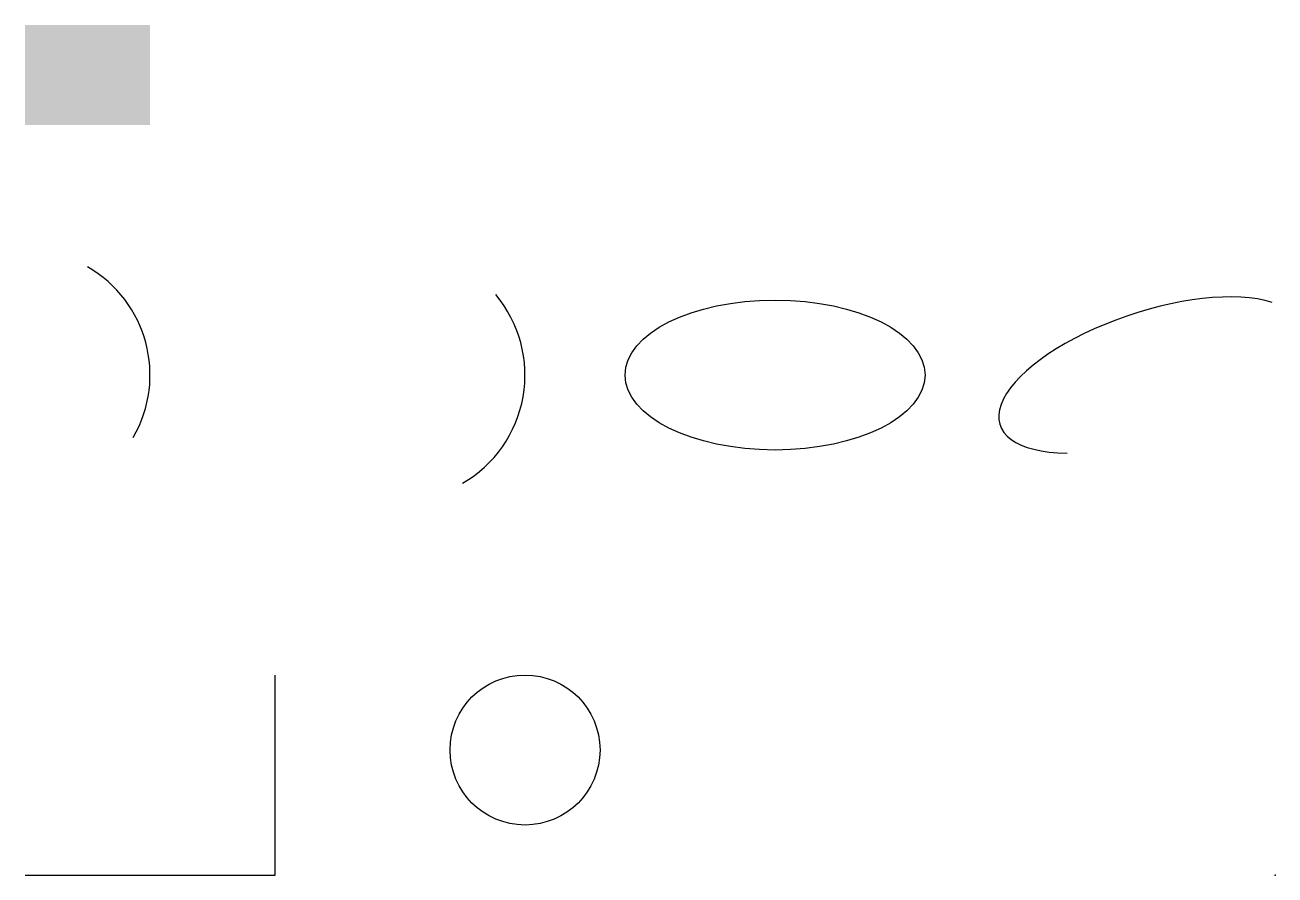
# Model space of a CAD drawing. Header units: metres. Extents: x 0 to 50, y 0 to 34.
import ezdxf

# ---------------------------------------------------------------- set-up
doc = ezdxf.new("R2010")
doc.units = ezdxf.units.M
doc.layers.add('DIMS', color=3, linetype='Continuous')
doc.layers.add('WALLS', color=1, linetype='Continuous')

msp = doc.modelspace()

# ---------------------------------------------------------------- linework, layer by layer
msp.add_circle((20, 5), 3)
for centre, start, end in [((0, 20), -30, 60), ((15, 20), 300, 40)]:
    msp.add_arc(centre, 5, start, end)
msp.add_ellipse((30, 20), major_axis=(6, 0), ratio=0.5)
msp.add_ellipse((45, 20), major_axis=(6, 2), ratio=0.4, start_param=0.5, end_param=4)
msp.add_point((50, 0))
msp.add_solid([(0, 30), (5, 30), (0, 34), (5, 34)])
at = {"layer": 'DIMS'}
msp.add_line((10, 0), (10, 8), dxfattribs=at)
at = {"layer": 'WALLS'}
msp.add_line((0, 0), (10, 0), dxfattribs=at)

doc.saveas('drawing.dxf')
